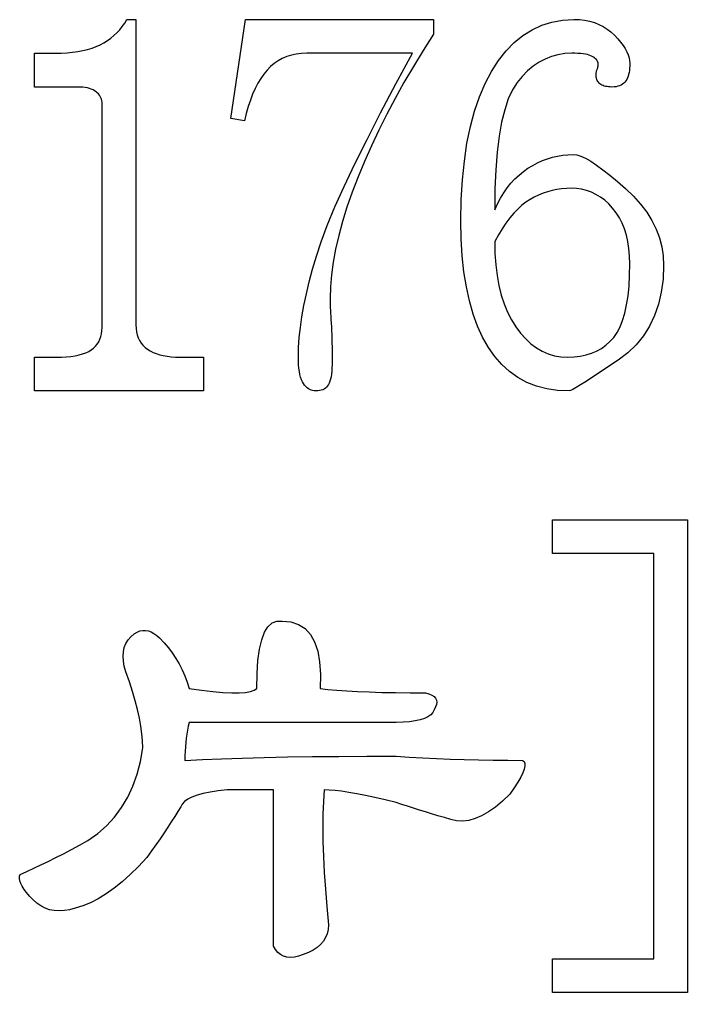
# Model space of a CAD drawing. Extents: x -210 to 210, y -160 to 160.
# Drawn here: x -159.08 to -152.9, y -150.75 to -141.74 of the extents above; entities that cross this region are included whole.
import ezdxf

# ---------------------------------------------------------------- set-up
doc = ezdxf.new("R2010")
doc.units = 0
doc.header["$MEASUREMENT"] = 0
doc.layers.get('0').update_dxf_attribs({"linetype": 'CONTINUOUS'})

msp = doc.modelspace()

# ---------------------------------------------------------------- linework, layer by layer
for points in [[(-158.002314, -141.742188), (-158.002314, -144.569326), (-158.002314, -144.569326), (-158.001025, -144.602002), (-158.001025, -144.602002), (-157.997061, -144.632744), (-157.997061, -144.632744), (-157.99043, -144.661563), (-157.99043, -144.661563), (-157.981143, -144.688457), (-157.981143, -144.688457), (-157.969189, -144.713389), (-157.969189, -144.713389), (-157.9546, -144.736426), (-157.9546, -144.736426), (-157.937373, -144.75751), (-157.937373, -144.75751), (-157.91748, -144.776689), (-157.91748, -144.776689), (-157.894893, -144.793945), (-157.894893, -144.793945), (-157.86999, -144.809307), (-157.86999, -144.809307), (-157.842813, -144.822861), (-157.842813, -144.822861), (-157.813516, -144.834619), (-157.813516, -144.834619), (-157.782109, -144.84458), (-157.782109, -144.84458), (-157.748418, -144.852715), (-157.748418, -144.852715), (-157.712637, -144.859014), (-157.712637, -144.859014), (-157.674688, -144.863564), (-157.674688, -144.863564), (-157.634512, -144.86626), (-157.634512, -144.86626), (-157.592178, -144.867178), (-157.592178, -144.867178), (-157.377314, -144.867178), (-157.377314, -144.867178), (-157.377314, -145.179678), (-157.377314, -145.179678), (-158.939824, -145.179678), (-158.939824, -145.179678), (-158.939824, -144.867178), (-158.939824, -144.867178), (-158.739629, -144.867178), (-158.739629, -144.867178), (-158.691289, -144.866318), (-158.691289, -144.866318), (-158.646006, -144.863789), (-158.646006, -144.863789), (-158.60376, -144.85957), (-158.60376, -144.85957), (-158.564551, -144.853652), (-158.564551, -144.853652), (-158.528506, -144.846084), (-158.528506, -144.846084), (-158.495488, -144.836797), (-158.495488, -144.836797), (-158.465576, -144.82582), (-158.465576, -144.82582), (-158.43873, -144.813154), (-158.43873, -144.813154), (-158.414912, -144.798818), (-158.414912, -144.798818), (-158.393916, -144.782783), (-158.393916, -144.782783), (-158.375381, -144.765068), (-158.375381, -144.765068), (-158.359375, -144.745615), (-158.359375, -144.745615), (-158.345762, -144.724551), (-158.345762, -144.724551), (-158.3346, -144.701748), (-158.3346, -144.701748), (-158.325986, -144.677266), (-158.325986, -144.677266), (-158.319814, -144.651113), (-158.319814, -144.651113), (-158.316104, -144.623281), (-158.316104, -144.623281), (-158.314824, -144.59375), (-158.314824, -144.59375), (-158.314824, -142.523418), (-158.314824, -142.523418), (-158.315557, -142.508525), (-158.315557, -142.508525), (-158.317627, -142.494248), (-158.317627, -142.494248), (-158.321113, -142.480566), (-158.321113, -142.480566), (-158.325928, -142.46748), (-158.325928, -142.46748), (-158.332158, -142.455), (-158.332158, -142.455), (-158.339844, -142.443125), (-158.339844, -142.443125), (-158.348818, -142.431855), (-158.348818, -142.431855), (-158.359248, -142.421182), (-158.359248, -142.421182), (-158.370986, -142.411113), (-158.370986, -142.411113), (-158.384141, -142.401875), (-158.384141, -142.401875), (-158.39875, -142.39375), (-158.39875, -142.39375), (-158.414678, -142.386709), (-158.414678, -142.386709), (-158.432002, -142.380742), (-158.432002, -142.380742), (-158.450752, -142.375859), (-158.450752, -142.375859), (-158.470811, -142.372061), (-158.470811, -142.372061), (-158.492314, -142.369346), (-158.492314, -142.369346), (-158.515186, -142.367695), (-158.515186, -142.367695), (-158.539443, -142.367188), (-158.539443, -142.367188), (-158.939824, -142.367188), (-158.939824, -142.367188), (-158.939824, -142.054678), (-158.939824, -142.054678), (-158.749385, -142.054678), (-158.749385, -142.054678), (-158.693105, -142.053721), (-158.693105, -142.053721), (-158.639355, -142.050801), (-158.639355, -142.050801), (-158.588008, -142.046006), (-158.588008, -142.046006), (-158.539189, -142.039258), (-158.539189, -142.039258), (-158.492803, -142.030566), (-158.492803, -142.030566), (-158.448848, -142.01999), (-158.448848, -142.01999), (-158.407402, -142.007422), (-158.407402, -142.007422), (-158.368398, -141.992959), (-158.368398, -141.992959), (-158.331904, -141.976553), (-158.331904, -141.976553), (-158.297549, -141.958223), (-158.297549, -141.958223), (-158.264893, -141.937988), (-158.264893, -141.937988), (-158.234004, -141.915781), (-158.234004, -141.915781), (-158.204824, -141.891641), (-158.204824, -141.891641), (-158.17749, -141.865625), (-158.17749, -141.865625), (-158.151865, -141.837656), (-158.151865, -141.837656), (-158.12793, -141.807754), (-158.12793, -141.807754), (-158.105762, -141.775918), (-158.105762, -141.775918), (-158.085313, -141.742188), (-158.085313, -141.742188), (-158.002314, -141.742188)], [(-155.24834, -141.878887), (-155.34376, -142.028301), (-155.34376, -142.028301), (-155.434746, -142.177041), (-155.434746, -142.177041), (-155.52124, -142.325137), (-155.52124, -142.325137), (-155.603262, -142.472549), (-155.603262, -142.472549), (-155.680898, -142.619277), (-155.680898, -142.619277), (-155.754014, -142.765391), (-155.754014, -142.765391), (-155.822637, -142.91082), (-155.822637, -142.91082), (-155.886846, -143.055605), (-155.886846, -143.055605), (-155.946602, -143.199697), (-155.946602, -143.199697), (-156.000928, -143.341396), (-156.000928, -143.341396), (-156.048818, -143.478896), (-156.048818, -143.478896), (-156.090322, -143.612295), (-156.090322, -143.612295), (-156.125488, -143.741504), (-156.125488, -143.741504), (-156.154307, -143.866553), (-156.154307, -143.866553), (-156.176641, -143.987451), (-156.176641, -143.987451), (-156.192617, -144.10418), (-156.192617, -144.10418), (-156.202197, -144.216777), (-156.202197, -144.216777), (-156.205391, -144.325195), (-156.205391, -144.325195), (-156.205264, -144.343408), (-156.205264, -144.343408), (-156.204893, -144.363398), (-156.204893, -144.363398), (-156.204287, -144.385146), (-156.204287, -144.385146), (-156.203496, -144.408613), (-156.203496, -144.408613), (-156.202393, -144.433857), (-156.202393, -144.433857), (-156.201064, -144.460811), (-156.201064, -144.460811), (-156.199482, -144.489531), (-156.199482, -144.489531), (-156.197637, -144.52001), (-156.197637, -144.52001), (-156.195615, -144.552246), (-156.195615, -144.552246), (-156.193613, -144.585957), (-156.193613, -144.585957), (-156.191777, -144.620957), (-156.191777, -144.620957), (-156.190186, -144.657227), (-156.190186, -144.657227), (-156.188848, -144.694717), (-156.188848, -144.694717), (-156.187744, -144.733506), (-156.187744, -144.733506), (-156.186953, -144.773574), (-156.186953, -144.773574), (-156.186357, -144.814922), (-156.186357, -144.814922), (-156.185986, -144.8575), (-156.185986, -144.8575), (-156.18585, -144.901367), (-156.18585, -144.901367), (-156.186279, -144.935908), (-156.186279, -144.935908), (-156.187568, -144.967881), (-156.187568, -144.967881), (-156.189639, -144.997373), (-156.189639, -144.997373), (-156.192617, -145.024316), (-156.192617, -145.024316), (-156.196396, -145.04874), (-156.196396, -145.04874), (-156.201064, -145.070615), (-156.201064, -145.070615), (-156.206553, -145.08998), (-156.206553, -145.08998), (-156.2129, -145.106807), (-156.2129, -145.106807), (-156.22002, -145.121084), (-156.22002, -145.121084), (-156.228213, -145.133379), (-156.228213, -145.133379), (-156.237676, -145.144238), (-156.237676, -145.144238), (-156.248242, -145.153623), (-156.248242, -145.153623), (-156.260059, -145.161602), (-156.260059, -145.161602), (-156.273066, -145.168096), (-156.273066, -145.168096), (-156.287295, -145.173145), (-156.287295, -145.173145), (-156.302734, -145.176758), (-156.302734, -145.176758), (-156.319395, -145.178945), (-156.319395, -145.178945), (-156.337217, -145.179678), (-156.337217, -145.179678), (-156.352178, -145.178828), (-156.352178, -145.178828), (-156.366514, -145.176279), (-156.366514, -145.176279), (-156.380381, -145.172061), (-156.380381, -145.172061), (-156.393682, -145.166143), (-156.393682, -145.166143), (-156.406377, -145.158574), (-156.406377, -145.158574), (-156.418574, -145.149307), (-156.418574, -145.149307), (-156.430303, -145.138311), (-156.430303, -145.138311), (-156.441406, -145.125654), (-156.441406, -145.125654), (-156.451982, -145.111309), (-156.451982, -145.111309), (-156.461689, -145.094727), (-156.461689, -145.094727), (-156.470283, -145.075381), (-156.470283, -145.075381), (-156.477715, -145.053252), (-156.477715, -145.053252), (-156.483994, -145.028379), (-156.483994, -145.028379), (-156.489189, -145.000693), (-156.489189, -145.000693), (-156.493154, -144.970234), (-156.493154, -144.970234), (-156.496094, -144.937021), (-156.496094, -144.937021), (-156.497803, -144.901064), (-156.497803, -144.901064), (-156.49834, -144.862295), (-156.49834, -144.862295), (-156.496348, -144.776553), (-156.496348, -144.776553), (-156.490176, -144.686387), (-156.490176, -144.686387), (-156.479922, -144.591807), (-156.479922, -144.591807), (-156.465576, -144.492891), (-156.465576, -144.492891), (-156.447158, -144.389521), (-156.447158, -144.389521), (-156.42457, -144.281748), (-156.42457, -144.281748), (-156.397949, -144.169609), (-156.397949, -144.169609), (-156.367188, -144.053086), (-156.367188, -144.053086), (-156.332314, -143.932119), (-156.332314, -143.932119), (-156.288584, -143.799482), (-156.288584, -143.799482), (-156.231074, -143.647822), (-156.231074, -143.647822), (-156.159775, -143.477197), (-156.159775, -143.477197), (-156.074824, -143.287598), (-156.074824, -143.287598), (-155.976084, -143.078984), (-155.976084, -143.078984), (-155.863584, -142.851387), (-155.863584, -142.851387), (-155.737354, -142.604795), (-155.737354, -142.604795), (-155.597402, -142.339248), (-155.597402, -142.339248), (-155.443652, -142.054678), (-155.443652, -142.054678), (-156.420215, -142.054678), (-156.420215, -142.054678), (-156.470107, -142.056611), (-156.470107, -142.056611), (-156.517764, -142.062393), (-156.517764, -142.062393), (-156.563174, -142.072021), (-156.563174, -142.072021), (-156.606387, -142.085557), (-156.606387, -142.085557), (-156.647354, -142.1029), (-156.647354, -142.1029), (-156.686025, -142.124121), (-156.686025, -142.124121), (-156.72252, -142.149199), (-156.72252, -142.149199), (-156.756846, -142.178115), (-156.756846, -142.178115), (-156.788887, -142.210918), (-156.788887, -142.210918), (-156.818896, -142.247559), (-156.818896, -142.247559), (-156.847227, -142.288105), (-156.847227, -142.288105), (-156.873779, -142.33248), (-156.873779, -142.33248), (-156.898555, -142.380684), (-156.898555, -142.380684), (-156.921621, -142.432754), (-156.921621, -142.432754), (-156.942998, -142.488721), (-156.942998, -142.488721), (-156.96251, -142.548486), (-156.96251, -142.548486), (-156.980352, -142.612148), (-156.980352, -142.612148), (-156.996387, -142.679678), (-156.996387, -142.679678), (-157.123359, -142.660137), (-157.123359, -142.660137), (-156.986621, -141.742188), (-156.986621, -141.742188), (-155.24834, -141.742188), (-155.24834, -141.742188), (-155.24834, -141.878887)], [(-153.954355, -142.992188), (-153.922305, -142.996074), (-153.922305, -142.996074), (-153.884873, -143.007725), (-153.884873, -143.007725), (-153.842051, -143.027158), (-153.842051, -143.027158), (-153.793691, -143.054395), (-153.793691, -143.054395), (-153.73999, -143.089385), (-153.73999, -143.089385), (-153.680908, -143.132139), (-153.680908, -143.132139), (-153.616328, -143.182695), (-153.616328, -143.182695), (-153.546318, -143.241006), (-153.546318, -143.241006), (-153.470947, -143.307119), (-153.470947, -143.307119), (-153.3971, -143.378105), (-153.3971, -143.378105), (-153.332021, -143.451064), (-153.332021, -143.451064), (-153.275635, -143.526016), (-153.275635, -143.526016), (-153.227852, -143.602979), (-153.227852, -143.602979), (-153.188779, -143.681895), (-153.188779, -143.681895), (-153.158457, -143.762861), (-153.158457, -143.762861), (-153.136719, -143.845771), (-153.136719, -143.845771), (-153.123643, -143.930645), (-153.123643, -143.930645), (-153.119385, -144.017559), (-153.119385, -144.017559), (-153.124512, -144.145088), (-153.124512, -144.145088), (-153.140078, -144.265088), (-153.140078, -144.265088), (-153.166016, -144.37752), (-153.166016, -144.37752), (-153.202266, -144.482432), (-153.202266, -144.482432), (-153.248984, -144.579814), (-153.248984, -144.579814), (-153.305977, -144.669697), (-153.305977, -144.669697), (-153.373418, -144.751992), (-153.373418, -144.751992), (-153.451172, -144.826787), (-153.451172, -144.826787), (-153.539316, -144.894023), (-153.539316, -144.894023), (-153.627813, -144.953994), (-153.627813, -144.953994), (-153.706846, -145.006865), (-153.706846, -145.006865), (-153.776377, -145.052715), (-153.776377, -145.052715), (-153.836309, -145.091504), (-153.836309, -145.091504), (-153.886777, -145.123242), (-153.886777, -145.123242), (-153.927744, -145.14793), (-153.927744, -145.14793), (-153.959092, -145.165547), (-153.959092, -145.165547), (-153.981016, -145.176162), (-153.981016, -145.176162), (-153.993398, -145.179678), (-153.993398, -145.179678), (-154.09999, -145.174697), (-154.09999, -145.174697), (-154.200752, -145.159785), (-154.200752, -145.159785), (-154.295518, -145.134893), (-154.295518, -145.134893), (-154.384512, -145.100098), (-154.384512, -145.100098), (-154.46752, -145.055352), (-154.46752, -145.055352), (-154.544551, -145.000635), (-154.544551, -145.000635), (-154.615771, -144.935996), (-154.615771, -144.935996), (-154.681025, -144.861387), (-154.681025, -144.861387), (-154.740479, -144.776855), (-154.740479, -144.776855), (-154.793691, -144.682822), (-154.793691, -144.682822), (-154.840771, -144.579814), (-154.840771, -144.579814), (-154.881475, -144.467871), (-154.881475, -144.467871), (-154.916006, -144.346895), (-154.916006, -144.346895), (-154.944229, -144.216982), (-154.944229, -144.216982), (-154.966113, -144.078057), (-154.966113, -144.078057), (-154.981807, -143.930156), (-154.981807, -143.930156), (-154.991221, -143.773262), (-154.991221, -143.773262), (-154.994385, -143.607393), (-154.994385, -143.607393), (-154.99085, -143.411875), (-154.99085, -143.411875), (-154.980342, -143.226807), (-154.980342, -143.226807), (-154.9629, -143.052119), (-154.9629, -143.052119), (-154.938418, -142.887871), (-154.938418, -142.887871), (-154.906992, -142.734082), (-154.906992, -142.734082), (-154.868486, -142.590703), (-154.868486, -142.590703), (-154.823008, -142.457754), (-154.823008, -142.457754), (-154.770557, -142.335225), (-154.770557, -142.335225), (-154.711191, -142.223135), (-154.711191, -142.223135), (-154.64582, -142.122197), (-154.64582, -142.122197), (-154.575615, -142.033115), (-154.575615, -142.033115), (-154.500605, -141.955938), (-154.500605, -141.955938), (-154.42085, -141.890615), (-154.42085, -141.890615), (-154.336182, -141.837178), (-154.336182, -141.837178), (-154.246699, -141.795605), (-154.246699, -141.795605), (-154.15248, -141.765918), (-154.15248, -141.765918), (-154.05335, -141.748115), (-154.05335, -141.748115), (-153.949482, -141.742188), (-153.949482, -141.742188), (-153.898506, -141.744004), (-153.898506, -141.744004), (-153.849854, -141.749395), (-153.849854, -141.749395), (-153.803486, -141.758457), (-153.803486, -141.758457), (-153.759395, -141.771104), (-153.759395, -141.771104), (-153.717656, -141.787383), (-153.717656, -141.787383), (-153.678145, -141.807275), (-153.678145, -141.807275), (-153.640996, -141.830791), (-153.640996, -141.830791), (-153.606084, -141.85791), (-153.606084, -141.85791), (-153.573486, -141.888652), (-153.573486, -141.888652), (-153.543691, -141.920801), (-153.543691, -141.920801), (-153.51751, -141.952051), (-153.51751, -141.952051), (-153.494746, -141.98251), (-153.494746, -141.98251), (-153.475596, -142.0121), (-153.475596, -142.0121), (-153.459844, -142.040879), (-153.459844, -142.040879), (-153.447549, -142.06877), (-153.447549, -142.06877), (-153.438848, -142.09585), (-153.438848, -142.09585), (-153.433604, -142.122061), (-153.433604, -142.122061), (-153.431895, -142.147451), (-153.431895, -142.147451), (-153.432314, -142.170684), (-153.432314, -142.170684), (-153.433652, -142.192646), (-153.433652, -142.192646), (-153.435918, -142.213379), (-153.435918, -142.213379), (-153.439072, -142.232803), (-153.439072, -142.232803), (-153.443174, -142.250986), (-153.443174, -142.250986), (-153.448115, -142.267881), (-153.448115, -142.267881), (-153.453994, -142.283545), (-153.453994, -142.283545), (-153.46082, -142.297891), (-153.46082, -142.297891), (-153.468506, -142.311025), (-153.468506, -142.311025), (-153.477295, -142.322793), (-153.477295, -142.322793), (-153.487549, -142.333193), (-153.487549, -142.333193), (-153.499141, -142.342227), (-153.499141, -142.342227), (-153.512109, -142.349854), (-153.512109, -142.349854), (-153.526484, -142.356084), (-153.526484, -142.356084), (-153.542236, -142.360938), (-153.542236, -142.360938), (-153.559385, -142.364385), (-153.559385, -142.364385), (-153.577939, -142.366484), (-153.577939, -142.366484), (-153.59791, -142.367188), (-153.59791, -142.367188), (-153.613721, -142.366816), (-153.613721, -142.366816), (-153.628604, -142.365723), (-153.628604, -142.365723), (-153.642637, -142.363916), (-153.642637, -142.363916), (-153.655771, -142.361387), (-153.655771, -142.361387), (-153.667988, -142.358125), (-153.667988, -142.358125), (-153.679248, -142.35415), (-153.679248, -142.35415), (-153.689639, -142.349482), (-153.689639, -142.349482), (-153.699141, -142.344014), (-153.699141, -142.344014), (-153.707754, -142.337871), (-153.707754, -142.337871), (-153.715449, -142.331006), (-153.715449, -142.331006), (-153.722178, -142.323418), (-153.722178, -142.323418), (-153.728096, -142.315107), (-153.728096, -142.315107), (-153.733018, -142.306045), (-153.733018, -142.306045), (-153.737109, -142.296289), (-153.737109, -142.296289), (-153.740303, -142.285791), (-153.740303, -142.285791), (-153.742568, -142.2746), (-153.742568, -142.2746), (-153.743896, -142.262637), (-153.743896, -142.262637), (-153.744385, -142.24999), (-153.744385, -142.24999), (-153.744248, -142.245605), (-153.744248, -142.245605), (-153.743896, -142.241064), (-153.743896, -142.241064), (-153.743281, -142.236426), (-153.743281, -142.236426), (-153.742432, -142.231641), (-153.742432, -142.231641), (-153.741318, -142.226787), (-153.741318, -142.226787), (-153.73999, -142.221777), (-153.73999, -142.221777), (-153.738486, -142.21665), (-153.738486, -142.21665), (-153.736621, -142.211406), (-153.736621, -142.211406), (-153.734629, -142.206045), (-153.734629, -142.206045), (-153.73252, -142.200615), (-153.73252, -142.200615), (-153.730723, -142.195195), (-153.730723, -142.195195), (-153.729121, -142.189756), (-153.729121, -142.189756), (-153.727842, -142.184346), (-153.727842, -142.184346), (-153.726758, -142.178896), (-153.726758, -142.178896), (-153.725889, -142.173486), (-153.725889, -142.173486), (-153.725352, -142.168057), (-153.725352, -142.168057), (-153.72498, -142.162617), (-153.72498, -142.162617), (-153.724863, -142.157227), (-153.724863, -142.157227), (-153.725479, -142.147646), (-153.725479, -142.147646), (-153.72749, -142.138408), (-153.72749, -142.138408), (-153.730762, -142.129551), (-153.730762, -142.129551), (-153.7354, -142.121016), (-153.7354, -142.121016), (-153.741387, -142.1129), (-153.741387, -142.1129), (-153.748643, -142.105117), (-153.748643, -142.105117), (-153.757314, -142.097725), (-153.757314, -142.097725), (-153.767275, -142.090674), (-153.767275, -142.090674), (-153.778555, -142.083975), (-153.778555, -142.083975), (-153.791504, -142.077822), (-153.791504, -142.077822), (-153.806523, -142.072383), (-153.806523, -142.072383), (-153.823555, -142.067686), (-153.823555, -142.067686), (-153.842646, -142.063721), (-153.842646, -142.063721), (-153.863818, -142.060439), (-153.863818, -142.060439), (-153.887002, -142.05793), (-153.887002, -142.05793), (-153.912305, -142.056123), (-153.912305, -142.056123), (-153.939561, -142.05502), (-153.939561, -142.05502), (-153.969004, -142.054678), (-153.969004, -142.054678), (-154.034063, -142.057998), (-154.034063, -142.057998), (-154.096855, -142.068057), (-154.096855, -142.068057), (-154.157471, -142.084775), (-154.157471, -142.084775), (-154.215889, -142.108203), (-154.215889, -142.108203), (-154.272021, -142.138301), (-154.272021, -142.138301), (-154.325918, -142.175107), (-154.325918, -142.175107), (-154.377627, -142.218604), (-154.377627, -142.218604), (-154.427129, -142.268809), (-154.427129, -142.268809), (-154.474365, -142.325684), (-154.474365, -142.325684), (-154.517871, -142.39375), (-154.517871, -142.39375), (-154.556348, -142.477559), (-154.556348, -142.477559), (-154.58959, -142.577139), (-154.58959, -142.577139), (-154.617803, -142.692402), (-154.617803, -142.692402), (-154.640879, -142.823447), (-154.640879, -142.823447), (-154.658809, -142.970205), (-154.658809, -142.970205), (-154.671621, -143.132686), (-154.671621, -143.132686), (-154.679316, -143.310918), (-154.679316, -143.310918), (-154.681895, -143.504873), (-154.681895, -143.504873), (-154.655869, -143.448994), (-154.655869, -143.448994), (-154.627813, -143.396377), (-154.627813, -143.396377), (-154.597773, -143.346992), (-154.597773, -143.346992), (-154.565615, -143.300879), (-154.565615, -143.300879), (-154.531436, -143.258008), (-154.531436, -143.258008), (-154.495234, -143.218398), (-154.495234, -143.218398), (-154.456895, -143.182051), (-154.456895, -143.182051), (-154.416621, -143.148945), (-154.416621, -143.148945), (-154.374258, -143.119131), (-154.374258, -143.119131), (-154.330449, -143.09248), (-154.330449, -143.09248), (-154.286016, -143.068984), (-154.286016, -143.068984), (-154.240791, -143.048604), (-154.240791, -143.048604), (-154.194814, -143.031357), (-154.194814, -143.031357), (-154.148193, -143.017246), (-154.148193, -143.017246), (-154.10082, -143.006279), (-154.10082, -143.006279), (-154.052676, -142.998438), (-154.052676, -142.998438), (-154.003848, -142.99375), (-154.003848, -142.99375), (-153.954355, -142.992188)], [(-154.681895, -143.797842), (-154.679443, -143.907891), (-154.679443, -143.907891), (-154.672246, -144.012314), (-154.672246, -144.012314), (-154.660146, -144.111143), (-154.660146, -144.111143), (-154.643311, -144.204375), (-154.643311, -144.204375), (-154.621582, -144.291992), (-154.621582, -144.291992), (-154.59502, -144.374014), (-154.59502, -144.374014), (-154.563721, -144.4504), (-154.563721, -144.4504), (-154.52752, -144.521221), (-154.52752, -144.521221), (-154.486582, -144.586416), (-154.486582, -144.586416), (-154.442012, -144.645322), (-154.442012, -144.645322), (-154.395391, -144.697324), (-154.395391, -144.697324), (-154.346553, -144.742383), (-154.346553, -144.742383), (-154.295518, -144.780518), (-154.295518, -144.780518), (-154.242441, -144.811709), (-154.242441, -144.811709), (-154.187051, -144.835947), (-154.187051, -144.835947), (-154.129502, -144.853291), (-154.129502, -144.853291), (-154.069883, -144.863721), (-154.069883, -144.863721), (-154.008057, -144.867178), (-154.008057, -144.867178), (-153.947754, -144.864912), (-153.947754, -144.864912), (-153.890742, -144.858125), (-153.890742, -144.858125), (-153.836865, -144.846826), (-153.836865, -144.846826), (-153.786201, -144.831006), (-153.786201, -144.831006), (-153.738721, -144.810645), (-153.738721, -144.810645), (-153.694453, -144.785811), (-153.694453, -144.785811), (-153.653311, -144.756406), (-153.653311, -144.756406), (-153.615488, -144.72251), (-153.615488, -144.72251), (-153.580811, -144.684072), (-153.580811, -144.684072), (-153.54957, -144.639512), (-153.54957, -144.639512), (-153.521982, -144.587119), (-153.521982, -144.587119), (-153.498057, -144.527002), (-153.498057, -144.527002), (-153.477773, -144.459102), (-153.477773, -144.459102), (-153.461309, -144.383398), (-153.461309, -144.383398), (-153.448359, -144.299951), (-153.448359, -144.299951), (-153.439189, -144.208711), (-153.439189, -144.208711), (-153.433721, -144.109727), (-153.433721, -144.109727), (-153.431895, -144.00291), (-153.431895, -144.00291), (-153.433848, -143.930986), (-153.433848, -143.930986), (-153.439697, -143.862695), (-153.439697, -143.862695), (-153.449473, -143.798115), (-153.449473, -143.798115), (-153.463184, -143.737197), (-153.463184, -143.737197), (-153.48084, -143.67998), (-153.48084, -143.67998), (-153.502373, -143.626406), (-153.502373, -143.626406), (-153.527822, -143.576504), (-153.527822, -143.576504), (-153.557256, -143.530293), (-153.557256, -143.530293), (-153.590576, -143.487783), (-153.590576, -143.487783), (-153.626572, -143.449355), (-153.626572, -143.449355), (-153.664307, -143.415439), (-153.664307, -143.415439), (-153.703672, -143.386055), (-153.703672, -143.386055), (-153.744619, -143.361191), (-153.744619, -143.361191), (-153.787227, -143.34083), (-153.787227, -143.34083), (-153.831426, -143.32502), (-153.831426, -143.32502), (-153.877246, -143.313721), (-153.877246, -143.313721), (-153.924746, -143.306943), (-153.924746, -143.306943), (-153.973877, -143.304678), (-153.973877, -143.304678), (-154.019043, -143.305947), (-154.019043, -143.305947), (-154.063525, -143.309756), (-154.063525, -143.309756), (-154.107314, -143.316064), (-154.107314, -143.316064), (-154.150322, -143.324922), (-154.150322, -143.324922), (-154.192686, -143.336309), (-154.192686, -143.336309), (-154.234248, -143.350244), (-154.234248, -143.350244), (-154.275137, -143.366699), (-154.275137, -143.366699), (-154.315313, -143.385693), (-154.315313, -143.385693), (-154.354736, -143.407227), (-154.354736, -143.407227), (-154.393438, -143.432275), (-154.393438, -143.432275), (-154.431641, -143.461943), (-154.431641, -143.461943), (-154.469189, -143.496182), (-154.469189, -143.496182), (-154.506113, -143.535), (-154.506113, -143.535), (-154.54249, -143.578428), (-154.54249, -143.578428), (-154.578252, -143.626406), (-154.578252, -143.626406), (-154.613408, -143.678945), (-154.613408, -143.678945), (-154.647949, -143.736113), (-154.647949, -143.736113), (-154.681895, -143.797842)], [(-152.897578, -150.746182), (-154.147578, -150.746182), (-154.147578, -150.746182), (-154.147578, -150.433672), (-154.147578, -150.433672), (-153.210078, -150.433672), (-153.210078, -150.433672), (-153.210078, -146.683682), (-153.210078, -146.683682), (-154.147578, -146.683682), (-154.147578, -146.683682), (-154.147578, -146.371182), (-154.147578, -146.371182), (-152.897578, -146.371182), (-152.897578, -146.371182), (-152.897578, -150.746182)], [(-156.298281, -147.933682), (-156.224502, -147.941885), (-156.224502, -147.941885), (-156.142021, -147.949102), (-156.142021, -147.949102), (-156.050908, -147.955371), (-156.050908, -147.955371), (-155.951055, -147.960693), (-155.951055, -147.960693), (-155.84251, -147.96501), (-155.84251, -147.96501), (-155.725342, -147.968379), (-155.725342, -147.968379), (-155.599502, -147.970791), (-155.599502, -147.970791), (-155.46498, -147.972256), (-155.46498, -147.972256), (-155.321719, -147.972734), (-155.321719, -147.972734), (-155.289922, -147.982373), (-155.289922, -147.982373), (-155.263857, -147.993955), (-155.263857, -147.993955), (-155.243604, -148.007441), (-155.243604, -148.007441), (-155.229121, -148.022891), (-155.229121, -148.022891), (-155.220449, -148.040254), (-155.220449, -148.040254), (-155.21751, -148.059551), (-155.21751, -148.059551), (-155.220449, -148.080752), (-155.220449, -148.080752), (-155.229121, -148.103896), (-155.229121, -148.103896), (-155.243604, -148.128984), (-155.243604, -148.128984), (-155.255674, -148.153574), (-155.255674, -148.153574), (-155.274482, -148.175283), (-155.274482, -148.175283), (-155.300049, -148.194102), (-155.300049, -148.194102), (-155.332324, -148.20999), (-155.332324, -148.20999), (-155.371387, -148.223008), (-155.371387, -148.223008), (-155.417236, -148.233145), (-155.417236, -148.233145), (-155.469775, -148.240391), (-155.469775, -148.240391), (-155.529111, -148.244727), (-155.529111, -148.244727), (-155.595156, -148.246182), (-155.595156, -148.246182), (-157.509219, -148.246182), (-157.509219, -148.246182), (-157.51748, -148.281377), (-157.51748, -148.281377), (-157.524648, -148.31752), (-157.524648, -148.31752), (-157.530947, -148.354678), (-157.530947, -148.354678), (-157.53625, -148.392783), (-157.53625, -148.392783), (-157.540605, -148.431855), (-157.540605, -148.431855), (-157.543945, -148.471865), (-157.543945, -148.471865), (-157.546387, -148.512852), (-157.546387, -148.512852), (-157.547842, -148.554814), (-157.547842, -148.554814), (-157.548281, -148.597744), (-157.548281, -148.597744), (-157.385303, -148.589551), (-157.385303, -148.589551), (-157.208799, -148.582305), (-157.208799, -148.582305), (-157.018799, -148.576025), (-157.018799, -148.576025), (-156.815303, -148.570713), (-156.815303, -148.570713), (-156.598252, -148.566396), (-156.598252, -148.566396), (-156.367734, -148.562998), (-156.367734, -148.562998), (-156.123711, -148.560615), (-156.123711, -148.560615), (-155.866221, -148.559141), (-155.866221, -148.559141), (-155.595156, -148.558672), (-155.595156, -148.558672), (-155.472646, -148.566885), (-155.472646, -148.566885), (-155.348252, -148.574102), (-155.348252, -148.574102), (-155.221924, -148.580391), (-155.221924, -148.580391), (-155.093623, -148.585693), (-155.093623, -148.585693), (-154.963438, -148.59001), (-154.963438, -148.59001), (-154.831309, -148.593379), (-154.831309, -148.593379), (-154.697197, -148.595791), (-154.697197, -148.595791), (-154.561221, -148.597256), (-154.561221, -148.597256), (-154.423281, -148.597744), (-154.423281, -148.597744), (-154.409307, -148.609307), (-154.409307, -148.609307), (-154.402109, -148.62666), (-154.402109, -148.62666), (-154.401611, -148.649814), (-154.401611, -148.649814), (-154.407813, -148.67873), (-154.407813, -148.67873), (-154.420898, -148.713486), (-154.420898, -148.713486), (-154.440684, -148.753984), (-154.440684, -148.753984), (-154.467178, -148.800283), (-154.467178, -148.800283), (-154.500488, -148.852363), (-154.500488, -148.852363), (-154.540479, -148.910244), (-154.540479, -148.910244), (-154.608936, -148.974863), (-154.608936, -148.974863), (-154.675518, -149.029824), (-154.675518, -149.029824), (-154.740127, -149.075176), (-154.740127, -149.075176), (-154.802842, -149.11085), (-154.802842, -149.11085), (-154.863584, -149.136885), (-154.863584, -149.136885), (-154.922422, -149.153311), (-154.922422, -149.153311), (-154.979375, -149.16001), (-154.979375, -149.16001), (-155.034307, -149.157148), (-155.034307, -149.157148), (-155.087354, -149.144609), (-155.087354, -149.144609), (-155.147646, -149.127246), (-155.147646, -149.127246), (-155.206982, -149.109883), (-155.206982, -149.109883), (-155.265312, -149.092529), (-155.265312, -149.092529), (-155.322686, -149.075176), (-155.322686, -149.075176), (-155.37915, -149.057803), (-155.37915, -149.057803), (-155.434561, -149.040449), (-155.434561, -149.040449), (-155.489092, -149.023057), (-155.489092, -149.023057), (-155.542598, -149.005723), (-155.542598, -149.005723), (-155.595156, -148.988369), (-155.595156, -148.988369), (-155.695986, -148.96376), (-155.695986, -148.96376), (-155.79002, -148.942051), (-155.79002, -148.942051), (-155.877324, -148.923252), (-155.877324, -148.923252), (-155.957822, -148.907314), (-155.957822, -148.907314), (-156.031621, -148.894307), (-156.031621, -148.894307), (-156.098623, -148.884189), (-156.098623, -148.884189), (-156.158936, -148.876953), (-156.158936, -148.876953), (-156.21248, -148.872617), (-156.21248, -148.872617), (-156.259229, -148.871182), (-156.259229, -148.871182), (-156.266494, -148.979189), (-156.266494, -148.979189), (-156.27082, -149.094941), (-156.27082, -149.094941), (-156.272217, -149.218379), (-156.272217, -149.218379), (-156.27082, -149.349551), (-156.27082, -149.349551), (-156.266494, -149.488447), (-156.266494, -149.488447), (-156.259229, -149.635059), (-156.259229, -149.635059), (-156.249072, -149.789375), (-156.249072, -149.789375), (-156.236084, -149.951416), (-156.236084, -149.951416), (-156.220156, -150.121182), (-156.220156, -150.121182), (-156.223105, -150.163145), (-156.223105, -150.163145), (-156.231748, -150.202197), (-156.231748, -150.202197), (-156.246211, -150.238369), (-156.246211, -150.238369), (-156.266494, -150.271621), (-156.266494, -150.271621), (-156.29248, -150.302012), (-156.29248, -150.302012), (-156.324355, -150.329502), (-156.324355, -150.329502), (-156.361934, -150.354102), (-156.361934, -150.354102), (-156.405313, -150.375801), (-156.405313, -150.375801), (-156.454521, -150.3946), (-156.454521, -150.3946), (-156.496523, -150.409072), (-156.496523, -150.409072), (-156.535596, -150.417744), (-156.535596, -150.417744), (-156.571719, -150.420654), (-156.571719, -150.420654), (-156.60499, -150.417744), (-156.60499, -150.417744), (-156.635371, -150.409072), (-156.635371, -150.409072), (-156.662852, -150.3946), (-156.662852, -150.3946), (-156.6875, -150.374355), (-156.6875, -150.374355), (-156.70918, -150.348311), (-156.70918, -150.348311), (-156.727988, -150.316494), (-156.727988, -150.316494), (-156.727988, -148.871182), (-156.727988, -148.871182), (-157.157646, -148.871182), (-157.157646, -148.871182), (-157.240127, -148.880811), (-157.240127, -148.880811), (-157.313896, -148.892393), (-157.313896, -148.892393), (-157.379014, -148.905869), (-157.379014, -148.905869), (-157.435449, -148.921328), (-157.435449, -148.921328), (-157.483145, -148.938682), (-157.483145, -148.938682), (-157.522217, -148.957979), (-157.522217, -148.957979), (-157.552617, -148.979189), (-157.552617, -148.979189), (-157.574355, -149.002344), (-157.574355, -149.002344), (-157.587354, -149.027422), (-157.587354, -149.027422), (-157.614385, -149.071787), (-157.614385, -149.071787), (-157.643301, -149.118096), (-157.643301, -149.118096), (-157.674189, -149.166318), (-157.674189, -149.166318), (-157.706973, -149.216445), (-157.706973, -149.216445), (-157.741699, -149.268555), (-157.741699, -149.268555), (-157.778311, -149.322559), (-157.778311, -149.322559), (-157.816885, -149.378506), (-157.816885, -149.378506), (-157.857422, -149.436387), (-157.857422, -149.436387), (-157.899854, -149.496182), (-157.899854, -149.496182), (-157.97752, -149.579111), (-157.97752, -149.579111), (-158.054199, -149.654355), (-158.054199, -149.654355), (-158.129883, -149.721865), (-158.129883, -149.721865), (-158.204648, -149.781641), (-158.204648, -149.781641), (-158.278438, -149.83374), (-158.278438, -149.83374), (-158.35126, -149.878115), (-158.35126, -149.878115), (-158.423096, -149.914756), (-158.423096, -149.914756), (-158.494023, -149.943691), (-158.494023, -149.943691), (-158.563896, -149.964912), (-158.563896, -149.964912), (-158.615049, -149.979385), (-158.615049, -149.979385), (-158.664258, -149.988057), (-158.664258, -149.988057), (-158.711494, -149.990977), (-158.711494, -149.990977), (-158.756855, -149.988057), (-158.756855, -149.988057), (-158.800244, -149.979385), (-158.800244, -149.979385), (-158.84168, -149.964912), (-158.84168, -149.964912), (-158.88125, -149.944678), (-158.88125, -149.944678), (-158.918809, -149.918613), (-158.918809, -149.918613), (-158.954512, -149.886807), (-158.954512, -149.886807), (-158.986885, -149.853018), (-158.986885, -149.853018), (-159.014346, -149.821221), (-159.014346, -149.821221), (-159.036992, -149.791318), (-159.036992, -149.791318), (-159.054873, -149.76332), (-159.054873, -149.76332), (-159.067881, -149.737314), (-159.067881, -149.737314), (-159.076064, -149.713184), (-159.076064, -149.713184), (-159.079473, -149.691016), (-159.079473, -149.691016), (-159.077998, -149.670752), (-159.077998, -149.670752), (-159.071709, -149.652422), (-159.071709, -149.652422), (-159.01001, -149.62541), (-159.01001, -149.62541), (-158.946348, -149.596494), (-158.946348, -149.596494), (-158.880752, -149.565605), (-158.880752, -149.565605), (-158.813242, -149.532822), (-158.813242, -149.532822), (-158.74375, -149.498105), (-158.74375, -149.498105), (-158.672422, -149.461436), (-158.672422, -149.461436), (-158.599121, -149.422852), (-158.599121, -149.422852), (-158.523916, -149.382354), (-158.523916, -149.382354), (-158.446719, -149.339912), (-158.446719, -149.339912), (-158.355596, -149.275303), (-158.355596, -149.275303), (-158.273145, -149.202939), (-158.273145, -149.202939), (-158.199355, -149.122891), (-158.199355, -149.122891), (-158.134219, -149.035137), (-158.134219, -149.035137), (-158.077822, -148.939658), (-158.077822, -148.939658), (-158.03002, -148.836436), (-158.03002, -148.836436), (-157.990977, -148.725527), (-157.990977, -148.725527), (-157.960635, -148.606895), (-157.960635, -148.606895), (-157.938896, -148.480547), (-157.938896, -148.480547), (-157.940869, -148.417842), (-157.940869, -148.417842), (-157.94665, -148.351309), (-157.94665, -148.351309), (-157.956299, -148.280869), (-157.956299, -148.280869), (-157.969775, -148.206641), (-157.969775, -148.206641), (-157.987188, -148.128506), (-157.987188, -148.128506), (-158.008369, -148.046494), (-158.008369, -148.046494), (-158.033447, -147.960693), (-158.033447, -147.960693), (-158.062383, -147.870977), (-158.062383, -147.870977), (-158.095146, -147.777422), (-158.095146, -147.777422), (-158.109619, -147.726777), (-158.109619, -147.726777), (-158.118281, -147.679043), (-158.118281, -147.679043), (-158.121211, -147.634189), (-158.121211, -147.634189), (-158.118281, -147.592246), (-158.118281, -147.592246), (-158.109619, -147.553174), (-158.109619, -147.553174), (-158.095146, -147.516992), (-158.095146, -147.516992), (-158.074941, -147.48374), (-158.074941, -147.48374), (-158.048887, -147.45335), (-158.048887, -147.45335), (-158.017021, -147.425859), (-158.017021, -147.425859), (-157.990977, -147.410898), (-157.990977, -147.410898), (-157.964971, -147.400781), (-157.964971, -147.400781), (-157.938896, -147.395488), (-157.938896, -147.395488), (-157.912852, -147.395), (-157.912852, -147.395), (-157.886846, -147.399355), (-157.886846, -147.399355), (-157.860781, -147.408496), (-157.860781, -147.408496), (-157.834727, -147.42249), (-157.834727, -147.42249), (-157.808721, -147.441279), (-157.808721, -147.441279), (-157.782646, -147.464912), (-157.782646, -147.464912), (-157.740723, -147.509277), (-157.740723, -147.509277), (-157.70166, -147.555605), (-157.70166, -147.555605), (-157.665479, -147.603809), (-157.665479, -147.603809), (-157.632197, -147.653955), (-157.632197, -147.653955), (-157.601807, -147.706064), (-157.601807, -147.706064), (-157.574355, -147.760059), (-157.574355, -147.760059), (-157.549756, -147.816016), (-157.549756, -147.816016), (-157.528076, -147.873877), (-157.528076, -147.873877), (-157.509219, -147.933682), (-157.509219, -147.933682), (-157.393496, -147.949102), (-157.393496, -147.949102), (-157.289307, -147.960693), (-157.289307, -147.960693), (-157.196719, -147.968379), (-157.196719, -147.968379), (-157.115713, -147.972256), (-157.115713, -147.972256), (-157.04626, -147.972256), (-157.04626, -147.972256), (-156.988398, -147.968379), (-156.988398, -147.968379), (-156.942148, -147.960693), (-156.942148, -147.960693), (-156.907354, -147.949102), (-156.907354, -147.949102), (-156.884219, -147.933682), (-156.884219, -147.933682), (-156.881348, -147.794785), (-156.881348, -147.794785), (-156.872676, -147.673252), (-156.872676, -147.673252), (-156.858145, -147.569102), (-156.858145, -147.569102), (-156.837959, -147.482275), (-156.837959, -147.482275), (-156.811895, -147.412852), (-156.811895, -147.412852), (-156.78002, -147.360762), (-156.78002, -147.360762), (-156.742441, -147.326025), (-156.742441, -147.326025), (-156.699014, -147.308682), (-156.699014, -147.308682), (-156.649844, -147.308682), (-156.649844, -147.308682), (-156.568359, -147.316396), (-156.568359, -147.316396), (-156.497432, -147.339551), (-156.497432, -147.339551), (-156.437207, -147.378115), (-156.437207, -147.378115), (-156.38751, -147.432119), (-156.38751, -147.432119), (-156.348447, -147.501572), (-156.348447, -147.501572), (-156.32001, -147.586436), (-156.32001, -147.586436), (-156.302129, -147.686748), (-156.302129, -147.686748), (-156.294932, -147.80249), (-156.294932, -147.80249), (-156.298281, -147.933682)]]:
    msp.add_lwpolyline(points)

doc.saveas('drawing.dxf')
